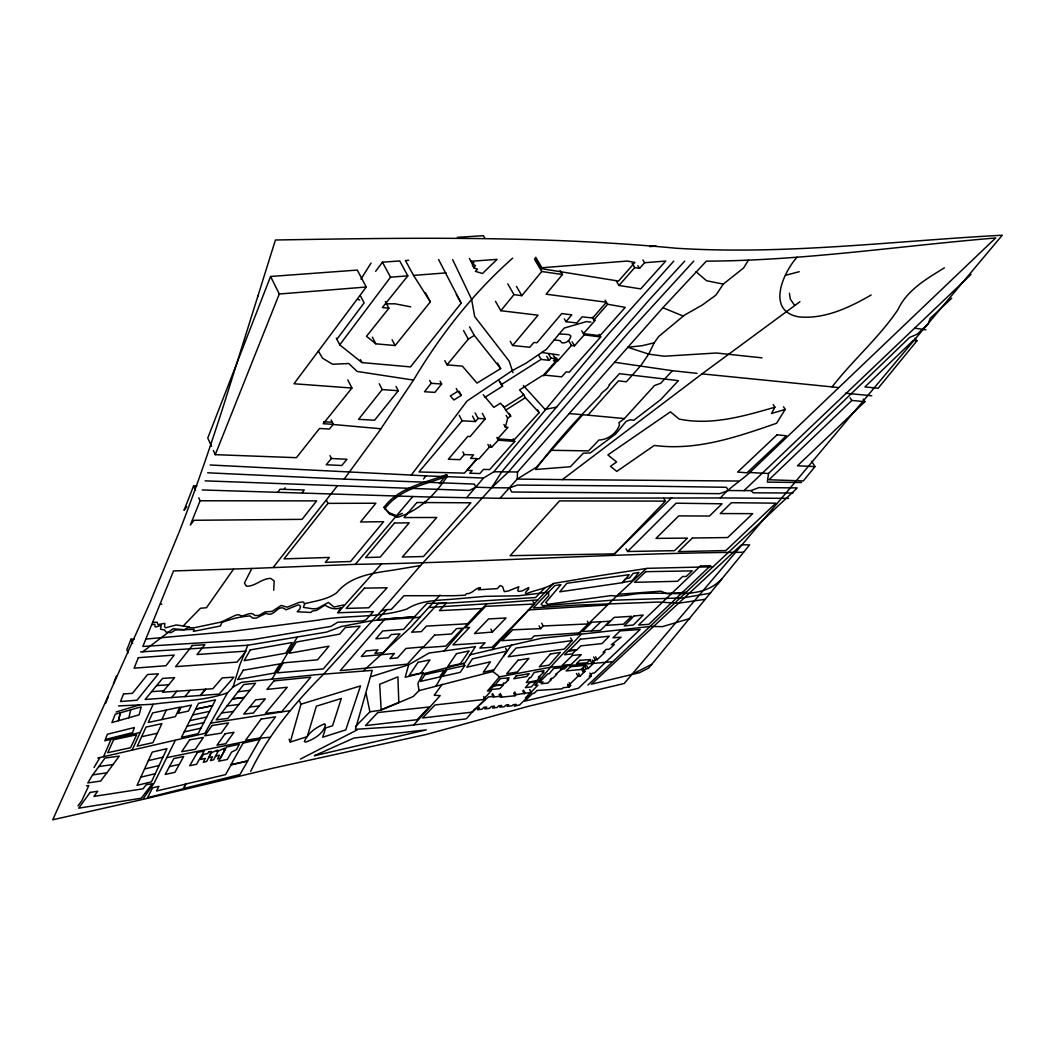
<?xml version="1.0" encoding="UTF-8"?>
<svg xmlns="http://www.w3.org/2000/svg" width="1055" height="1055" viewBox="0 0 1055 1055"><rect width="100%" height="100%" fill="white"/><g stroke="black" fill="none" stroke-linecap="round" stroke-linejoin="round"><path stroke-width="1.5" d="M97.825 758.044L204.907 733.331L227.524 692.792L233.076 686.99L241.661 682.295L315.946 674.738L372.204 670.4L355.43 729.322L401.322 726.381L465.492 718.969M273.72 590.273L274.181 580.962L270.647 578.377C261.785 578.391 255.31 586.514 246.514 586.211L244.404 583.046L251.881 568.447L355.35 564.346C484.812 562.368 614.063 553.163 743.551 552.266M500.057 498.303L720.42 497.947C729.045 487.779 740.294 481.317 749.802 472.521L995.63 237.982C899.229 245.947 803.251 260.77 706.362 261.139L662.843 307.73L517.557 471.967L517.174 479.075L500.057 498.303L428.356 496.997L202.191 489.968M951.716 298.209L930.128 318.452L928.281 323.819L917.059 334.264L909.621 337.442L768.515 473.484L767.328 482.109L801.563 482.531M128.855 717.796L130.754 709.804L141.172 706.876L139.168 714.815L118.45 720.75L120.296 712.824L130.754 709.804M537.654 409.973L539.158 412.637L514.009 440.067L497.564 438.814L507.969 427.367L505.398 427.156L507.666 418.097L506.176 415.406M300.952 704.213L290.283 742.034L307.269 736.654L316.342 706.204L341.306 698.476L332.562 725.761L325.626 727.95L322.711 737.234L345.776 729.902L360.52 685.895L300.952 704.213L299.673 701.338M422.778 673.894L464.569 663.305L475.409 646.649L429.069 653.032L408.733 664.742L405.16 677.284L423.345 672.774L417.899 683.508L419.046 690.629L413.244 696.511L380.908 710.186L369.909 711.808L355.535 726.526M233.076 686.99L239.881 664.795L247.793 645.251L326.536 632.103L341.306 626.538L372.072 620.617L420.009 617.254M347.834 379.932L351.922 388.042L293.976 383.756L366.243 287.026L357.289 270.08L270.581 276.476L207.769 437.996L211.514 446.331M105.619 703.342L108.375 696.287M113.505 683.469L116.472 675.859M134.262 639.014L130.978 639.225L126.851 649.814L128.064 652.874M196.863 485.973L193.593 485.946L184.032 510.33L186.775 506.769M331.125 419.943L333.275 424.308L329.45 429.016L319.52 428.475L296.415 457.685L215.26 454.665L279.285 294.015L270.581 276.476M200.081 500.769L190.362 525.008L194.054 520.286L302.099 519.35L316.632 500.874L200.081 500.769L198.775 497.802M111.039 739.304L103.548 756.699M748.483 260.058L743.63 267.93L723.282 284.098L715.936 295.11L702.432 304.935L684.497 315.102L658.676 336.519L654.179 342.822L648.706 354.124L640.807 365.597L626.393 381.778L618.481 380.868L587.872 415.169L569.212 413.547M140.803 777.219L152.237 752.083L166.941 748.681L151.432 781.874L137.071 785.342L140.777 777.166L155.217 773.724M132.165 750.026L153.173 704.239C177.873 700.665 203.786 701.351 227.524 692.792M141.607 736.68L146.025 727.08L161.877 723.651L152.909 742.68L137.256 746.162L141.621 736.707L157.353 733.238M161.837 719.563L166.334 710.015L179.904 707.153L175.328 716.662L148.214 722.49L152.619 712.929L166.347 710.028M693.742 261.126L628.094 332.958L508.536 471.862L491.67 487.726L420.497 565.546L393.37 570.096C373.074 573.076 350.577 575.74 336.769 592.712C327.406 599.609 315.643 600.849 304.71 603.724L303.378 607.364L313.269 608.88L317.502 608.392L328.369 602.458L334.105 607.021L343.64 604.977M175.301 740.399L154.043 783.258L143.388 798.424M203.8 722.662L198.103 733.713L181.447 737.366L187.012 726.275L203.786 722.635L209.602 711.36M187.012 726.249L198.472 703.395L215.497 699.861L212.53 705.61L195.571 709.171L212.543 705.637L209.589 711.334L192.696 714.947M797.079 257.209C783.061 272.546 765.877 311.278 798.833 316.869C824.707 319.414 849.381 307.533 871.193 294.978M773.236 404.619L774.898 407.204L771.469 413.507L785.197 409.419L783.535 406.848M179.297 764.453L183.676 756.461L173.851 758.571L165.16 774.462L174.919 772.313L179.284 764.413L169.486 766.589M420.497 565.546L381.317 610.885L323.687 674.105C294.846 702.854 268.55 734.517 250.694 771.35M435.966 686.08L446.45 668.29M94.04 767.526L99.935 757.543M251.881 568.447L173.534 570.926L142.847 646.438L252.989 639.607L330.888 626.419L337.666 622.252L362.577 620.973L365.9 619.892L373.338 611.584L337.864 612.757L340.884 607.68C335.437 610.041 329.529 608.353 325.046 605.069L316.764 610.278L312.306 611.135L310.843 612.454L297.18 611.755L299.91 608.92L300.543 606.19L298.565 604.779L285.984 609.803C277.663 602.484 275.21 617.966 265.939 613.351L256.075 618.19L252.765 618.111L249.837 615.909C239.802 616.806 231.454 618.784 221.735 622.608L220.429 625.997L193.368 631.418L194.16 629.36L175.262 630.006L171.029 632.697L166.163 632.077L164.448 629.98L160.505 629.202L161.27 625.351L156.246 626.894L155.006 626.749L154.927 624.349L151.999 624.56M271.979 679.104L297.391 637.035M785.197 409.419L776.533 423.292C736.931 436.994 696.722 450.986 654.298 445.447L616.779 471.4L610.476 466.31L616.608 461.985L607.878 454.929L670.426 411.832L679.156 419.086C711.624 425.653 743.881 416.171 774.898 407.204M360.955 279.127L371.057 263.051M205.092 480.856L469.37 490.496L475.765 487.173L491.67 487.726L501.85 471.664L584.615 373.958L649.722 299.264L684.708 261.126M469.396 258.475L470.992 261.284L497.076 259.359L482.465 273.522L475.383 271.333L477.519 269.196L473.906 267.878L475.409 265.53L472.429 264.001L470.833 261.192M512.651 258.159C473.049 293.198 440.581 334.752 413.52 380.09L379.391 431.047L344.167 479.128L207.65 472.798M464.767 665.613L460.204 672.351L442.586 676.334L447.096 669.569L464.767 665.613L463.514 663.094M233.458 569.238L206.45 607.746L200.476 608.247L183.214 625.945L176.198 624.956L165.53 627.831L164.593 626.657L164.778 623.334L157.986 624.626L157.103 622.226L152.896 622.41M419.046 690.629L492.856 671.481L507.125 651.08L505.714 648.324M278.177 491.788L280.01 489.23L304.236 489.995L302.363 492.5M503.604 656.091L511.662 644.987M284.006 489.362L285.127 487.819M92.669 774.818L87.816 782.942L100.726 781.043L106.819 772.788L92.708 774.924L105.012 758.057L119.241 756.119L106.858 772.906M442.203 684.326L434.185 695.258L440.199 695.627L413.586 725.088M78.017 805.888L81.71 800.877L88.831 785.553L86.484 785.817M375.659 271.306L382.438 262.181L399.713 260.941L407.837 275.856L382.345 307.559L388.913 308.205L366.507 336.294L375.844 343.811L395.15 345.539L430.361 301.862L425.284 292.578M336.901 339.275L364.12 302.851L360.494 295.954M438.603 259.543L461.154 303.141L410.514 366.903L361.957 362.577L339.736 344.84L390.521 277.188L407.837 275.856M273.153 567.458L337.284 485.946M238.1 691.724L232.535 698.819L244.312 697.447L255.547 683.244L243.718 684.55L238.087 691.711L249.903 690.366M233.34 711.532L227.893 718.402L216.196 719.866L227.062 705.94L238.786 704.489L244.325 697.5L232.562 698.872L227.036 705.9M327.96 503.367L284.032 558.86L329.318 557.462L325.309 562.355L350.55 561.511L383.624 521.684L360.52 521.974L375.87 503.222L327.96 503.367L326.575 500.479M398.263 390.732L382.213 389.559L358.555 419.336L374.591 420.233L398.263 390.732L396.021 386.42M238.812 704.542L233.313 711.479L221.616 712.956M441.623 384.007L431.205 383.308L424.479 391.735L434.858 392.381L441.623 384.007L440.106 381.198M351.922 388.042L323.239 423.728L333.275 424.308M412.808 496.509L355.35 564.346M582.94 414.575L536.349 467.286L517.174 479.075L562.368 479.616L702.01 373.879L832.105 386.895C852.743 360.19 878.973 337.745 897.858 309.788C907.023 289.94 926.62 278.85 944.383 267.838M423.49 479.036L426.035 475.897L483.533 478.021L493.859 471.77L609.131 333.275L673.776 261.113M439.381 483.586L446.647 474.645L447.425 476.122C434.752 494.98 419.56 510.66 397.471 517.293L389.638 514.062L383.967 507.336C399.014 487.225 424.598 483.005 446.647 474.645M363.738 670.532L410.843 627.118L440.067 595.099M564.32 318.887L565.968 321.683L576.834 322.962L582.083 316.856L592.686 317.964L606.388 302.244L546.068 294.187L562.447 274.537L541.756 271.504L521.856 295.677L513.97 294.635L500.822 310.711L495.468 301.308M210.13 464.991L411.305 475.067L466.996 401.071L512.321 370.569L525.957 363.25L546.464 349.284L559.163 333.934L568.882 334.541L570.887 336.11C570.175 340.185 566.166 343.666 561.946 342.875L559.981 340.633L554.218 339.895M916.901 340.857L878.156 388.253L864.902 386.934L913.287 340.356L916.901 340.857L915.041 338.233M811.585 461.233L815.027 466.587L803.303 480.935L768.99 479.748L851.847 400.452L864.915 401.678L863.161 399.093M331.402 458.49L326.259 464.754L341.78 465.506L346.95 459.294L331.402 458.49L330.004 455.628M156.602 685.644L162.549 678.418L174.603 677.653L162.444 692.225L212.873 688.704L222.209 677.903L233.88 677.165L219.124 694.111L145.128 699.478L156.575 685.592L168.629 684.787M447.083 364.872L468.288 339.13L474.328 335.437L500.663 368.604L476.992 383.084L462.38 366.138L447.083 364.872L444.775 360.599M541.189 268.616L541.914 267.746L627.237 261.06L634.912 262.405L618.547 281.065L541.189 268.616L534.99 258.145M510.238 341.279L512.638 345.513L538.05 315.194L500.822 310.711M483.533 478.021L466.653 497.683M171.596 697.553L176.924 691.196M485.287 418.822L478.113 418.426L475.449 421.552L462.156 420.813L418.98 471.967L464.437 473.128L477.084 458.635L470.609 458.358L473.59 454.916L464.292 454.586L459.94 459.65L448.335 459.268L467.853 436.388L470.161 436.506L485.287 418.822L482.306 413.362M259.279 706.006L253.345 713.035L243.771 714.077L255.679 699.821L265.28 698.845L259.266 705.953L249.705 707.008M466.495 718.679L474.724 708.947M444.05 651.12L466.204 625.364L486.803 603.816L537.865 599.886L553.585 583.455L599.939 575.608L647.519 568.328L713.075 566.746L796.565 488.676M184.836 696.617L190.217 690.313M565.968 321.683L571.823 314.825L561.735 313.586L536.969 342.756L533.896 342.44L529.821 347.253L512.638 345.513M559.269 333.815L564.201 328.079L586.514 321.577L590.906 322.171M713.075 566.746L612.889 661.643L550.631 667.195L499.608 676.822L487.463 690.985L491.406 690.616L483.955 698.779M593.886 319.955L607.601 304.249L625.259 307.374L599.952 335.727L583.441 333.617L595.284 320.219L593.886 319.955L592.251 317.239M619.008 285.483L634.714 267.574L639.554 268.392L644.618 262.735L665.731 261.047L640.728 288.885L619.008 285.483L616.476 281.369M498.949 380.525L501.244 384.653L541.057 359.412L549.101 360.322L551.013 358.159L555.326 358.647L553.453 360.77L556.921 361.153L543.998 375.725L542.362 375.554L519.561 389.968L523.794 394.887L504.132 407.309L500.439 403.221L493.846 407.388L483.23 394.715M558.069 360.639L571.454 345.486L574.474 345.842L584.193 334.883L600.704 336.98L569.225 372.204L566.126 371.888L561.695 376.859L543.602 375.026L556.526 360.454L558.069 360.639L556.499 357.935M514.748 441.425L498.316 440.186L491.604 447.254L489.349 447.135L478.996 458.859L477.163 458.793L466.969 470.332L472.178 470.53L469.805 473.194L479.827 473.55L483.533 469.37L489.652 469.594L514.748 441.425L513.297 438.775M337.864 612.757L381.765 563.594M470.121 654.773L492.039 649.643L537.865 599.886M551.514 450.3L588.545 450.881L598.924 440.041C607.97 439.711 616.41 433.46 619.47 424.954L618.942 422.712L624.428 418.558L654.522 385.523L660.733 383.268L672.378 370.714L697.012 373.351M572.126 640.596L564.254 649.115L508.233 656.79L516.014 648.06L572.126 640.596L570.689 637.906M545.092 587.635L535.61 597.526L449.061 603.078L427.051 603.355L414.523 616.7L377.36 619.615L386.895 609.632L391.313 609.421L404.052 595.719L453.993 595.706L465.07 595.218L466.6 593.662C472.31 594.136 475.014 587.859 480.5 587.609L478.39 589.798L497.34 588.624L500.123 585.551L502.642 586.646L504.264 591.631L508.167 591.037L518.796 586.738L517.728 590.536L518.519 591.433L522.04 590.945L528.726 587.556L528.555 589.046L525.68 592.198L525.509 593.226L526.63 593.635C535.465 589.811 545.224 589.02 553.585 583.455M665.375 501.099L614.577 553.875L510.132 555.682L559.506 500.901L665.375 501.099L663.766 498.369M492.395 632.037L506.044 617.979L488.557 618.942L474.513 633.567L492.395 632.037L490.905 629.123M588.835 623.901L579.723 632.881L534.226 635.928L531.311 638.789L502.048 640.675L512.73 629.809L540.569 628.648L543.167 625.971L588.835 623.901L587.371 621.21M581.213 634.24L553.875 663.437L535.03 685.275L538.01 685.077L525.39 697.962M534.45 604.014L492.131 647.243L479.854 648.113L485.01 642.825L452.951 644.908L469.488 627.461L465.242 627.712L485.59 606.348L534.45 604.014L532.92 601.113M485.102 699.36L472.548 712.072L422.501 717.98L434.976 704.964L485.102 699.36L483.665 696.485M384.719 508.84C399.779 488.742 425.363 484.496 447.425 476.122M491.973 694.23L493.358 696.986L493.991 696.34L492.619 693.583M627.62 551.501L676.097 503.195L722.029 503.802L709.435 516.04L678.761 515.882L655.999 538.393L687.464 538.103L674.527 550.684L627.62 551.501L626.077 548.771M499.121 694.507L500.492 697.236L501.6 696.142L500.228 693.399M646.372 568.5L618.533 594.242L577.441 634.582L542.521 638.038L492.039 649.643M613.1 555.181L671.705 497.709M500.492 697.236L514.985 695.759L516.132 694.638L531.179 692.423L529.676 689.508M531.179 692.423L527.896 695.627L529.333 695.482L519.614 704.925L514.365 706.072L516.106 704.371L513.218 704.687L512.084 705.795L507.073 706.349L508.734 704.714L506.07 705.004L504.343 706.705L499.846 707.206L501.626 705.439L498.778 705.755L496.984 707.523L492.527 708.024L494.426 706.138L491.393 706.481L489.467 708.38L484.693 708.92L486.645 706.969L483.942 707.272L481.977 709.237L477.44 709.751L479.392 707.786L476.003 708.156L488.491 696.907L493.991 696.34M583.336 668.619L584.852 671.481L580.039 676.097L577.969 676.308L568.131 685.763L570.663 685.499L569.173 682.664M581.424 668.804L582.953 671.666L586.013 668.712L588.176 668.514L594.005 662.922L592.462 660.061M590.286 660.245L591.815 663.12L595.191 659.889L597.13 659.718L605.043 652.135L603.104 652.293L606.084 649.432L609.487 649.155L614.432 644.42L611.359 644.671L621.039 637.194L612.942 637.8L620.116 630.89L640.108 629.479L594.347 673.011L592.343 673.209L589.31 676.084L591.407 675.886L589.903 673.05M591.407 675.886L578.443 688.242L524.744 701.153L532.67 693.386L534.265 693.214L537.074 690.458L562.078 688.81L563.251 687.689L569.014 687.082L570.663 685.499M971.048 274.419L743.946 490.654L728.319 490.522L719.734 493.661L511.701 492.012L509.605 487.885L491.67 487.726M864.915 401.678L797.448 465.796L815.027 466.587M587.912 685.051L612.889 661.643M472.429 264.001L473.985 262.576L470.992 261.284M140.552 651.911L142.702 651.779L172.994 628.78L184.295 629.73L189.188 626.973L189.544 627.804L194.911 627.62L221.247 622.028L235.621 615.236L238.43 614.669L241.687 615.935C245.881 615.632 251.314 610.951 254.822 615.474L258.91 615.434L265.029 611.94L272.269 611.333L281.131 605.451L287.316 607.179L299 602.458L303.062 601.93L304.71 603.724M721.937 578.72C702.419 600.044 670.901 591.657 645.818 593.424C634.161 592.804 622.964 597.394 611.386 595.561L547.875 604.291L545.778 602.51L560.917 584.681L554.93 585.525L533.329 607.878L577.006 605.122L658.096 602.075L678.945 603.144L705.32 599.28M720.42 580.593L717.769 583.863M702.01 373.879L799.954 301.717M507.666 418.097L510.699 416.171L509.209 413.481M484.733 397.471L502.589 386.156L500.294 382.042M503.446 406.056L505.688 410.131L525.377 397.709L539.158 412.637M461.299 395.401L457.765 391.339L450.3 395.942L453.887 399.977L461.299 395.401L459.044 391.234M300.398 759.086L357.368 729.783M651.7 664.373L631.259 674.725M383.967 507.336L388.899 512.572L396.733 515.803L402.324 513.35M743.946 490.654L751.002 490.588L758.875 487.621L797.211 487.885M509.605 487.885L517.346 485.076L636.574 486.012L726.407 487.278L728.319 490.522M408.733 664.742L370.991 676.69M689.667 618.573L662.474 626.644L650.579 626.433L577.441 634.582M116.063 712.006L139.471 704.925L153.173 704.239M799.255 271.715L785.566 275.25M140.275 732.381L104.709 740.795M654.179 342.822L641.928 345.75L627.765 347.24L648.706 354.124L664.202 356.221L716.398 353.003L761.974 357.843M144.548 769.003L159.054 765.508M148.373 760.615L162.984 757.187M494.136 669.714L483.296 672.206L490.47 661.828L466.851 667.195L472.469 658.848L507.125 651.08M215.537 756.092L219.48 755.169L217.501 758.875L220.442 758.189L226.482 747.032L239.261 744.263L236.439 749.696L231.52 752.136L227.339 759.455L218.715 761.196L225.045 749.538L223.686 749.92L224.636 748.153L218.187 751.094L213.624 759.824L210.459 760.55L212.477 756.765L208.6 757.661L211.171 752.769L217.792 750.079L217.079 751.437L218.227 751.173M710.239 593.187L683.218 597.869L610.911 600.295L542.824 605.728L541.083 604.225L548.719 595.732L548.495 592.185L518.44 595.785L485.326 596.352L450.445 599.398C435.478 600.44 419.916 600.704 406.848 609.052C377.914 618.481 347.2 614.709 317.595 620.221L231.784 631.418L145.946 639.053M381.317 610.885L386.895 609.632M184.229 731.854L200.938 728.201M189.847 720.644L206.675 717.004M556.776 407.072L545.105 409.459L523.32 385.484M166.796 757.648L263.236 737.841L269.79 737.313M290.059 710.608L210.578 723.15M98.84 766.537L113.004 764.559M493.358 696.986L501.6 696.142M582.953 671.666L584.852 671.481M591.815 663.12L594.005 662.922M279.285 294.015L366.243 287.026M528.304 609.935L607.39 604.963M408.667 260.295L405.423 260.532L413.547 275.408L446.067 272.889M486.803 603.816L429.095 607.482M649.722 246.58L656.21 246.105M247.793 645.251L142.702 651.779M686.449 592.29L666.918 593.596L660.826 591.196L618.533 594.242M151.564 691.684L163.591 690.827M591.459 631.035L600.414 630.415L609.909 621.184L600.941 621.764L591.393 630.916L582.32 631.549L591.789 622.239L600.875 621.646M457.369 237.349L483.361 235.674L484.983 238.456M118.49 705.914L139.471 704.925M493.859 471.77L517.557 471.967M385.814 303.84L394.979 303.8L410.672 306.834M738.408 481.027L562.368 479.616M720.42 497.947L788.586 498.356M793.017 493.028L753.204 492.83L751.002 490.588M344.167 479.128L474.368 484.087L475.765 487.173M768.515 473.484L749.802 472.521M411.305 475.067L426.035 475.897M323.648 421.736L332.259 422.237M380.921 428.765L333.512 424.519M624.428 418.558L587.872 415.169M845.464 393.199L871.76 395.77M832.105 386.895L838.277 387.567M614.656 362.287L672.378 370.714M541.729 352.476L559.018 354.955M413.52 380.09L357.157 371.452L348.796 363.527L332.536 364.252L322.461 358.133L318.346 351.012M914.514 328.131L925.934 329.806M189.188 626.973L183.214 625.945M723.282 284.098L706.534 280.736L696.023 271.715M358.08 299.528L359.729 300.002M160.584 603.856L161.811 604.264M683.31 316.091L662.843 307.73M492.856 671.481L499.608 676.822M501.244 384.653L502.589 386.156M505.688 410.131L510.699 416.171M794.613 305.409L790.301 299.053L789.417 293.25M850.093 397.841L851.847 400.452M413.547 275.408L430.361 301.862M642.891 259.992L644.618 262.735M637.84 265.662L639.554 268.392M632.13 263.447L634.714 267.574M605.108 300.148L607.601 304.249M599.095 334.29L600.704 336.98M560.06 270.542L562.447 274.537M581.767 330.808L584.193 334.883M535.703 257.275L541.914 267.746M534.595 259.398L541.756 271.504M572.087 341.78L574.474 345.842M569.067 341.411L571.454 345.486M516.409 286.301L521.856 295.677M554.574 357.078L556.921 361.153M552.965 354.572L555.326 358.647M548.653 354.058L551.013 358.159M507.758 283.874L513.97 294.635M546.741 356.234L549.101 360.322M538.696 355.311L541.057 359.412M472.31 265.069L473.906 267.878M523.095 393.647L525.377 397.709M497.564 363.078L500.663 368.604M456.34 294.516L461.154 303.141M469.567 326.879L474.328 335.437M463.554 330.571L468.288 339.13M503.921 424.466L505.398 427.156M496.852 437.509L498.316 440.186M475.132 412.927L478.113 418.426M490.153 444.577L491.604 447.254M472.482 416.066L475.449 421.552M487.898 444.458L489.349 447.135M456.248 388.543L457.765 391.339M595.587 656.856L597.13 659.718M382.438 262.181L390.521 277.188M593.649 657.014L595.191 659.889M459.202 415.288L462.156 420.813M586.646 665.652L588.176 668.514M584.483 665.85L586.013 668.712M429.702 380.473L431.205 383.308M385.326 301.479L388.913 308.205M462.868 451.883L464.292 454.586M578.522 673.248L580.039 676.097M576.452 673.446L577.969 676.308M541.703 623.202L543.167 625.971M392.091 339.736L395.15 345.539M539.105 625.866L540.569 628.648M567.524 684.247L569.014 687.082M372.375 337.165L375.844 343.811M379.233 383.756L382.213 389.559M360.454 359.663L361.957 362.577M523.544 690.115L525.047 693.043M522.766 690.893L524.256 693.821M424.822 501.455L425.574 502.932M336.294 338.075L339.736 344.84M514.748 691.922L516.132 694.638M513.614 693.043L514.985 695.759M406.689 488.623L407.454 490.127M394.28 496.918L395.032 498.422M396.733 515.803L397.471 517.293M388.899 512.572L389.638 514.062M452.661 259.622L471.559 299.185L474.658 316.54L509.196 361.153L512.954 372.652M213.387 450.498L215.26 454.665M193.593 485.946L195.531 490.404M289.07 739.225L290.283 742.034M130.978 639.225L132.679 643.484M366.111 693.557L369.909 711.808M325.415 725.141C323.199 733.977 313.665 739.318 305.634 742.113L304.341 741.494C307.889 732.935 316.276 727.172 324.663 723.836L325.415 725.141M120.27 712.771L118.424 720.71L111.896 722.596L115.259 714.209L120.27 712.771M257.842 296.244L225.295 400.043A2786.941 540.978 -88.8 0 1 179.574 531.034L150.166 602.247L52.75 819.775L145.089 798.899L272.507 768.291L426.668 734.386L528.7 706.217L624.191 683.495L785.25 493.898L1002.25 235.225C893.559 240.988 784.973 255.125 675.965 248.215C542.824 235.647 408.971 237.718 275.434 239.999L257.842 296.244M134.275 727.568L132.587 732.658L105.289 739.489L107.399 734.254L134.275 727.568M123.514 693.979L120.494 701.522L137.031 700.217L158.369 673.802L147.529 674.527L132.468 693.306L123.514 693.979M138.324 657.687L134.117 668.171L165.978 665.718L174.22 655.089L138.324 657.687M185.535 784.05L183.715 788.507L239.947 774.541L247.674 761.09L231.005 764.954L225.559 774.634L185.535 784.05M185.588 784.168L183.755 788.626L147.608 797.62L152.579 787.821L158.923 786.331L156.536 790.986L185.588 784.168M609.421 384.613C607.983 389.915 601.64 391.194 599.715 396.087C577.256 419.02 554.759 443.113 535.676 469.488L570.359 466.745L583.375 453.175L590.273 452.951L615.632 434.014L626.156 421.341L630.428 419.758L633.712 420.325L660.72 399.608L678.418 380.644L619.443 373.681L609.421 384.613M113.624 739.713L107.742 752.69L130.596 747.705L136.688 734.781L113.624 739.713M181.051 707.312L178.163 713.286L188.463 711.083L191.364 705.122L181.051 707.312M208.613 751.991L207.848 753.468L203.351 754.496L200.753 759.455L205.303 758.413L203.299 762.251L206.635 761.473L211.198 752.835L210.38 753.019L211.237 751.397L208.613 751.991M243.085 743.116L230.913 764.704L247.569 760.84L259.978 739.318L243.085 743.116M250.259 649.92L244.167 660.681L285.852 653.15L292.209 642.508L250.259 649.92M197.377 752.452L189.715 765.732L196.533 764.268L204.222 751.002L197.377 752.452M283.175 662.87L277.294 672.853L323.252 668.962L360.072 626.116L345.301 627.527L339.657 634.108L296.31 642.06L289.321 653.243L328.989 646.161L317.502 659.837L283.175 662.87M243.27 670.228L237.639 679.552L274.326 673.09L280.103 663.859L243.27 670.228M424.914 674.659L420.602 681.372L439.632 677.02L444.05 670.334L424.914 674.659M418.004 662.342L409.169 675.53L420.998 673.037L429.939 659.876L418.004 662.342M189.663 739.819L181.711 751.688L195.373 749.287L203.391 737.471L189.663 739.819M456.538 653.625L447.755 666.509L460.27 663.806L469.132 650.948L456.538 653.625M212.055 725.497L204.789 735.783L221.207 733.133L228.553 722.912L212.055 725.497M225.19 733.713L217.014 745.173L225.757 743.709L233.986 732.275L225.19 733.713M90.123 792.437L78.69 808.156L141.212 798.226L152.342 783.746L146.21 784.683L143.071 788.797L93.961 796.406L97.719 791.276L90.123 792.437M261.073 719.128L245.512 740.386L259.82 737.986L275.526 716.82L261.073 719.128M192.327 645.502L175.605 666.654L237.059 662.092L246.118 651.12L197.021 654.509L204.868 644.697L192.327 645.502M625.628 578.668L622.516 582.518L632.09 580.843L638.908 572.443L633.171 573.432L629.479 577.995L625.628 578.668M625.721 578.839L622.608 582.69L559.757 591.829L566.851 583.27L629.228 574.698L625.721 578.839M710.543 592.818L648.72 668.026L639.488 672.694L591.42 684.207L740.083 546.042L741.533 544.776L749.604 544.908L710.543 592.818M273.931 680.923L266.955 689.403L287.211 687.267L265.425 713.417L281.87 711.492L310.777 677.165L273.931 680.923M529.623 677.679L526.326 682.585L536.969 680.528L540.041 676.888L538.38 677.205L543.905 672.22L542.336 672.523L543.945 670.611L534.133 672.457L530.942 677.429L529.623 677.679M394.504 523.003L365.558 557.568L380.169 557.106L409.195 522.818L394.504 523.003M518.058 660.232L506.598 673.828L517.385 671.943L528.872 658.399L518.058 660.232M536.032 681.517L531.522 686.831L525.35 687.649L529.505 682.77L536.032 681.517M416.896 502.51L404.065 517.57L436.757 517.477L402.351 557.04L423.503 556.526L470.873 502.8L416.896 502.51M516.264 675.912L513.811 678.774L526.788 676.506L529.254 673.657L516.264 675.912M205.646 689.205L200.252 695.469L205.659 689.245M378.587 626.261L340.224 670.624L407.336 664.162L422.884 646.952L405.951 648.443L397.511 657.885L389.888 658.584L394.412 653.493L361.324 656.474L366.191 650.882L377.98 649.854L374.881 653.388L383.44 652.61L400.003 633.857L391.26 634.556L388.451 637.761L375.87 638.789L382.688 630.956L403.669 629.321L414.628 616.911L384.838 619.048L378.587 626.261M550.42 654.021L539.316 666.747L549.246 665.072L560.376 652.399L550.42 654.021M364.502 588.136L346.146 608.405L368.709 607.799L387.093 587.78L364.502 588.136M438.062 603.592L411.661 632.209L421.301 631.629L426.418 626.116L467.84 623.742L482.32 608.524L439.394 610.621L446.265 603.223L438.062 603.592M434.581 635.123L422.752 647.81L445.817 646.135L462.763 628.226L456.551 628.622L451.487 634.002L434.581 635.123M377.743 712.534L365.518 725.576L417.081 719.708L429.398 706.969L377.743 712.534M493.885 685.842L490.153 689.667L499.819 688.625L503.644 684.787L493.885 685.842M580.435 639.211L568.896 651.001L576.544 650.183L580.778 645.871L601.983 643.576L609.289 636.205L580.435 639.211M634.029 616.001L624.244 625.971L633.422 624.982L643.207 615.052L634.029 616.001M568.685 650.605L564.61 654.746L572.258 653.915L576.333 649.788L568.685 650.605M503.683 683.244L502.18 684.774L492.817 685.737L495.745 684.273L500.4 678.602L509.196 677.798L507.046 679.921L508.681 679.776L505.371 683.073L503.683 683.244M561.471 669.569L555.576 674.382L556.855 674.237L552.912 678.154L551.488 678.299L550.222 679.565L551.488 679.433L547.848 683.033L541.189 683.785L543.048 681.912L539.342 682.321L547.901 673.789L549.312 673.644L553.651 668.474L562.526 667.551L560.429 669.635L561.471 669.569M572.469 655.379L562.302 665.309L571.111 664.518L581.279 654.641L572.469 655.379M692.357 538.01L678.391 551.607L725.893 550.578L775.847 503.169L731.418 502.721L720.275 513.561L752.703 513.653L727.673 537.549L692.357 538.01M610.054 621.461L606.045 625.364L623.439 624.204L631.629 616.305L614.234 617.386L610.054 621.461M570.386 666.76L566.113 670.927L581.107 669.49L585.38 665.349L570.386 666.76M645.66 571.678L634.582 582.32L677.561 581.292L682.625 576.531L686.251 576.465L692.186 570.887L645.66 571.678M563.647 666.918L561.273 669.2L564.32 668.962L566.706 666.694L563.647 666.918M700.388 566.008L638.618 625.035L648.838 624.323L710.543 565.678L700.388 566.008M579.947 660.311L576.531 663.555L587.108 662.791L590.536 659.573L579.947 660.311M777.087 434.792L737.59 472.086L747.032 472.798L786.423 435.794L777.087 434.792M315.036 755.42L314.35 755.736L426.286 729.875L354.071 737.986L315.036 755.42M398.816 702.525L381.172 709.751L379.681 684.26L397.893 676.862L398.816 702.525"/></g></svg>
